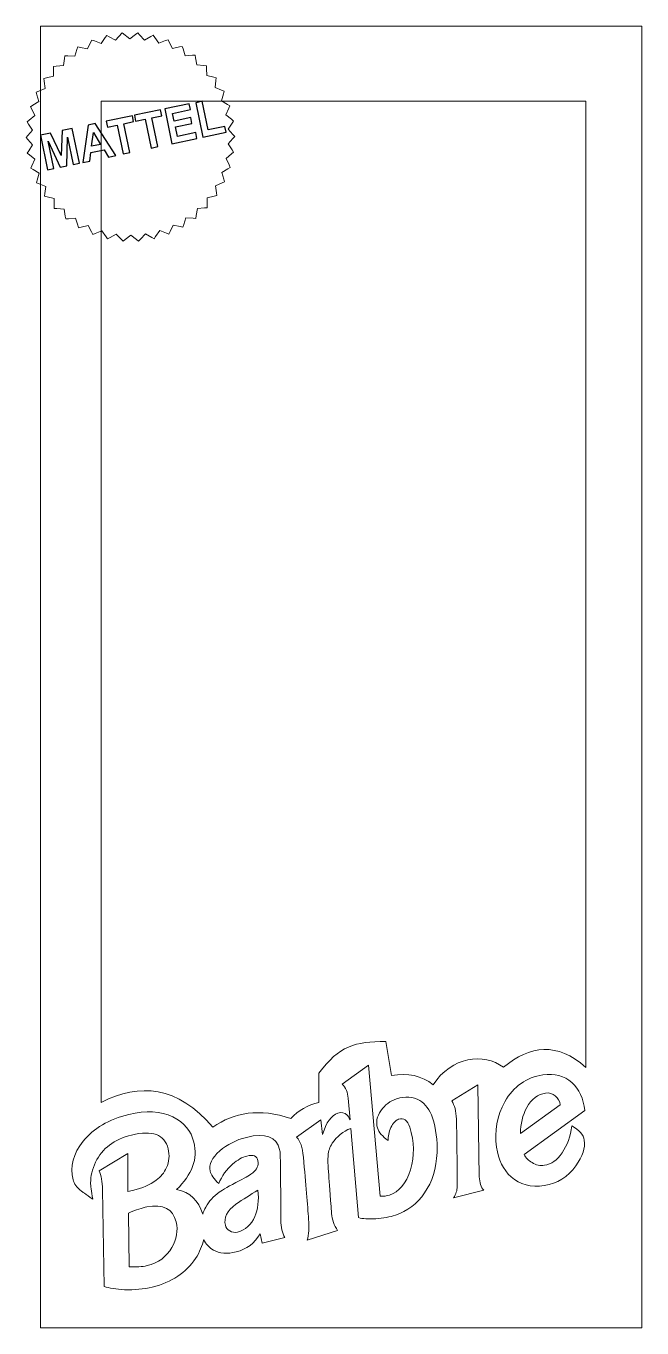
# Model space of a CAD drawing. Header units: millimetres. Extents: x -66 to 66, y -139 to 139.
import ezdxf

# ---------------------------------------------------------------- set-up
doc = ezdxf.new("R2010")
doc.units = ezdxf.units.MM
doc.header["$MEASUREMENT"] = 0
doc.layers.add('Layer 1', color=7, linetype='Continuous')

msp = doc.modelspace()

# ---------------------------------------------------------------- linework, layer by layer
at = {"layer": 'Layer 1', "color": 240, "lineweight": 20}
msp.add_lwpolyline([(-62.6613, -138.7503), (65.5897, -138.7503), (65.5897, 138.7397), (-62.6613, 138.7397), (-62.6613, -138.7503)], close=True, dxfattribs=at)
for points, knots in [([(-22.6359, 113.6135), (-22.6359, 113.6135), (-21.6229, 114.7448), (-21.6229, 114.7448), (-21.6229, 114.7448), (-21.2348, 115.1792), (-21.2348, 115.1792), (-21.2348, 115.1792), (-21.6261, 115.6118), (-21.6261, 115.6118), (-21.6261, 115.6118), (-22.6467, 116.737), (-22.6467, 116.737), (-22.6467, 116.737), (-21.8149, 118.0079), (-21.8149, 118.0079), (-21.8149, 118.0079), (-21.4951, 118.4966), (-21.4951, 118.4966), (-21.4951, 118.4966), (-21.9476, 118.8647), (-21.9476, 118.8647), (-21.9476, 118.8647), (-23.1251, 119.8241), (-23.1251, 119.8241), (-23.1251, 119.8241), (-22.4933, 121.2053), (-22.4933, 121.2053), (-22.4933, 121.2053), (-22.2505, 121.7364), (-22.2505, 121.7364), (-22.2505, 121.7364), (-22.7536, 122.0325), (-22.7536, 122.0325), (-22.7536, 122.0325), (-24.0609, 122.8036), (-24.0609, 122.8036), (-24.0609, 122.8036), (-23.6432, 124.2635), (-23.6432, 124.2635), (-23.6432, 124.2635), (-23.4827, 124.8249), (-23.4827, 124.8249), (-23.4827, 124.8249), (-24.0236, 125.0434), (-24.0236, 125.0434), (-24.0236, 125.0434), (-25.4311, 125.6102), (-25.4311, 125.6102), (-25.4311, 125.6102), (-25.2342, 127.1163), (-25.2342, 127.1163), (-25.2342, 127.1163), (-25.1591, 127.6954), (-25.1591, 127.6954), (-25.1591, 127.6954), (-25.7258, 127.8308), (-25.7258, 127.8308), (-25.7258, 127.8308), (-27.2026, 128.1835), (-27.2026, 128.1835), (-27.2026, 128.1835), (-27.2314, 129.7012), (-27.2314, 129.7012), (-27.2314, 129.7012), (-27.2428, 130.2841), (-27.2428, 130.2841), (-27.2428, 130.2841), (-27.8234, 130.334), (-27.8234, 130.334), (-27.8234, 130.334), (-29.3363, 130.465), (-29.3363, 130.465), (-29.3363, 130.465), (-29.5905, 131.9624), (-29.5905, 131.9624), (-29.5905, 131.9624), (-29.6879, 132.538), (-29.6879, 132.538), (-29.6879, 132.538), (-30.2704, 132.5004), (-30.2704, 132.5004), (-30.2704, 132.5004), (-31.7854, 132.4038), (-31.7854, 132.4038), (-31.7854, 132.4038), (-32.2603, 133.8464), (-32.2603, 133.8464), (-32.2603, 133.8464), (-32.4425, 134.4016), (-32.4425, 134.4016), (-32.4425, 134.4016), (-33.0135, 134.2772), (-33.0135, 134.2772), (-33.0135, 134.2772), (-34.498, 133.9548), (-34.498, 133.9548), (-34.498, 133.9548), (-35.1845, 135.3105), (-35.1845, 135.3105), (-35.1845, 135.3105), (-35.4478, 135.8301), (-35.4478, 135.8301), (-35.4478, 135.8301), (-35.9935, 135.6226), (-35.9935, 135.6226), (-35.9935, 135.6226), (-37.4119, 135.0811), (-37.4119, 135.0811), (-37.4119, 135.0811), (-38.2931, 136.3188), (-38.2931, 136.3188), (-38.2931, 136.3188), (-38.6312, 136.7938), (-38.6312, 136.7938), (-38.6312, 136.7938), (-39.1393, 136.507), (-39.1393, 136.507), (-39.1393, 136.507), (-40.4617, 135.76), (-40.4617, 135.76), (-40.4617, 135.76), (-41.5158, 136.8537), (-41.5158, 136.8537), (-41.5158, 136.8537), (-41.9202, 137.2732), (-41.9202, 137.2732), (-41.9202, 137.2732), (-42.3801, 136.9151), (-42.3801, 136.9151), (-42.3801, 136.9151), (-43.578, 135.982), (-43.578, 135.982), (-43.578, 135.982), (-45.2448, 137.2623), (-45.2448, 137.2623), (-45.2448, 137.2623), (-46.692, 135.7371), (-46.692, 135.7371), (-46.692, 135.7371), (-48.0216, 136.4707), (-48.0216, 136.4707), (-48.0216, 136.4707), (-48.5326, 136.7526), (-48.5326, 136.7526), (-48.5326, 136.7526), (-48.8667, 136.2737), (-48.8667, 136.2737), (-48.8667, 136.2737), (-49.7337, 135.0276), (-49.7337, 135.0276), (-49.7337, 135.0276), (-51.1579, 135.5537), (-51.1579, 135.5537), (-51.1579, 135.5537), (-51.7052, 135.7556), (-51.7052, 135.7556), (-51.7052, 135.7556), (-51.9637, 135.2324), (-51.9637, 135.2324), (-51.9637, 135.2324), (-52.6352, 133.8703), (-52.6352, 133.8703), (-52.6352, 133.8703), (-54.1222, 134.1788), (-54.1222, 134.1788), (-54.1222, 134.1788), (-54.6932, 134.2969), (-54.6932, 134.2969), (-54.6932, 134.2969), (-54.871, 133.7412), (-54.871, 133.7412), (-54.871, 133.7412), (-55.3326, 132.2948), (-55.3326, 132.2948), (-55.3326, 132.2948), (-56.8478, 132.3792), (-56.8478, 132.3792), (-56.8478, 132.3792), (-57.4314, 132.4123), (-57.4314, 132.4123), (-57.4314, 132.4123), (-57.5234, 131.8357), (-57.5234, 131.8357), (-57.5234, 131.8357), (-57.7662, 130.3376), (-57.7662, 130.3376), (-57.7662, 130.3376), (-59.2783, 130.1967), (-59.2783, 130.1967), (-59.2783, 130.1967), (-59.8591, 130.1419), (-59.8591, 130.1419), (-59.8591, 130.1419), (-59.865, 129.5585), (-59.865, 129.5585), (-59.865, 129.5585), (-59.883, 128.0401), (-59.883, 128.0401), (-59.883, 128.0401), (-61.3569, 127.6751), (-61.3569, 127.6751), (-61.3569, 127.6751), (-61.9237, 127.5347), (-61.9237, 127.5347), (-61.9237, 127.5347), (-61.8424, 126.9562), (-61.8424, 126.9562), (-61.8424, 126.9562), (-61.6329, 125.4519), (-61.6329, 125.4519), (-61.6329, 125.4519), (-63.0355, 124.8705), (-63.0355, 124.8705), (-63.0355, 124.8705), (-63.5746, 124.6464), (-63.5746, 124.6464), (-63.5746, 124.6464), (-63.4084, 124.0875), (-63.4084, 124.0875), (-63.4084, 124.0875), (-62.9748, 122.6307), (-62.9748, 122.6307), (-62.9748, 122.6307), (-64.2749, 121.8442), (-64.2749, 121.8442), (-64.2749, 121.8442), (-64.7739, 121.5426), (-64.7739, 121.5426), (-64.7739, 121.5426), (-64.5255, 121.0139), (-64.5255, 121.0139), (-64.5255, 121.0139), (-63.8794, 119.6402), (-63.8794, 119.6402), (-63.8794, 119.6402), (-65.048, 118.6702), (-65.048, 118.6702), (-65.048, 118.6702), (-65.4964, 118.2972), (-65.4964, 118.2972), (-65.4964, 118.2972), (-65.1729, 117.8129), (-65.1729, 117.8129), (-65.1729, 117.8129), (-64.3308, 116.5487), (-64.3308, 116.5487), (-64.3308, 116.5487), (-65.3428, 115.4175), (-65.3428, 115.4175), (-65.3428, 115.4175), (-65.7324, 114.9829), (-65.7324, 114.9829), (-65.7324, 114.9829), (-65.3406, 114.5508), (-65.3406, 114.5508), (-65.3406, 114.5508), (-64.3199, 113.4251), (-64.3199, 113.4251), (-64.3199, 113.4251), (-65.1518, 112.1536), (-65.1518, 112.1536), (-65.1518, 112.1536), (-65.4723, 111.6655), (-65.4723, 111.6655), (-65.4723, 111.6655), (-65.019, 111.2963), (-65.019, 111.2963), (-65.019, 111.2963), (-63.8416, 110.3385), (-63.8416, 110.3385), (-63.8416, 110.3385), (-64.4733, 108.9575), (-64.4733, 108.9575), (-64.4733, 108.9575), (-64.7162, 108.4257), (-64.7162, 108.4257), (-64.7162, 108.4257), (-64.2137, 108.1303), (-64.2137, 108.1303), (-64.2137, 108.1303), (-62.905, 107.3585), (-62.905, 107.3585), (-62.905, 107.3585), (-63.3241, 105.8979), (-63.3241, 105.8979), (-63.3241, 105.8979), (-63.4844, 105.3366), (-63.4844, 105.3366), (-63.4844, 105.3366), (-62.9431, 105.1187), (-62.9431, 105.1187), (-62.9431, 105.1187), (-61.5355, 104.5514), (-61.5355, 104.5514), (-61.5355, 104.5514), (-61.7325, 103.0452), (-61.7325, 103.0452), (-61.7325, 103.0452), (-61.8084, 102.4674), (-61.8084, 102.4674), (-61.8084, 102.4674), (-61.2401, 102.3313), (-61.2401, 102.3313), (-61.2401, 102.3313), (-59.764, 101.978), (-59.764, 101.978), (-59.764, 101.978), (-59.7359, 100.4609), (-59.7359, 100.4609), (-59.7359, 100.4609), (-59.7251, 99.878), (-59.7251, 99.878), (-59.7251, 99.878), (-59.1433, 99.8276), (-59.1433, 99.8276), (-59.1433, 99.8276), (-57.631, 99.6966), (-57.631, 99.6966), (-57.631, 99.6966), (-57.3766, 98.1997), (-57.3766, 98.1997), (-57.3766, 98.1997), (-57.2788, 97.6241), (-57.2788, 97.6241), (-57.2788, 97.6241), (-56.6971, 97.6611), (-56.6971, 97.6611), (-56.6971, 97.6611), (-55.1812, 97.7585), (-55.1812, 97.7585), (-55.1812, 97.7585), (-54.7063, 96.3151), (-54.7063, 96.3151), (-54.7063, 96.3151), (-54.5242, 95.7605), (-54.5242, 95.7605), (-54.5242, 95.7605), (-53.9538, 95.8842), (-53.9538, 95.8842), (-53.9538, 95.8842), (-52.4697, 96.2068), (-52.4697, 96.2068), (-52.4697, 96.2068), (-51.7828, 94.8521), (-51.7828, 94.8521), (-51.7828, 94.8521), (-51.5197, 94.3315), (-51.5197, 94.3315), (-51.5197, 94.3315), (-50.9744, 94.5394), (-50.9744, 94.5394), (-50.9744, 94.5394), (-49.5547, 95.0804), (-49.5547, 95.0804), (-49.5547, 95.0804), (-48.6732, 93.8433), (-48.6732, 93.8433), (-48.6732, 93.8433), (-48.3352, 93.3683), (-48.3352, 93.3683), (-48.3352, 93.3683), (-47.8274, 93.6544), (-47.8274, 93.6544), (-47.8274, 93.6544), (-46.5044, 94.4011), (-46.5044, 94.4011), (-46.5044, 94.4011), (-45.4508, 93.3086), (-45.4508, 93.3086), (-45.4508, 93.3086), (-45.0464, 92.8888), (-45.0464, 92.8888), (-45.0464, 92.8888), (-44.5872, 93.247), (-44.5872, 93.247), (-44.5872, 93.247), (-43.3887, 94.18), (-43.3887, 94.18), (-43.3887, 94.18), (-42.1847, 93.2543), (-42.1847, 93.2543), (-42.1847, 93.2543), (-41.7215, 92.8998), (-41.7215, 92.8998), (-41.7215, 92.8998), (-41.3204, 93.3227), (-41.3204, 93.3227), (-41.3204, 93.3227), (-40.2747, 94.425), (-40.2747, 94.425), (-40.2747, 94.425), (-38.9458, 93.6921), (-38.9458, 93.6921), (-38.9458, 93.6921), (-38.435, 93.4082), (-38.435, 93.4082), (-38.435, 93.4082), (-38.1007, 93.8876), (-38.1007, 93.8876), (-38.1007, 93.8876), (-37.2329, 95.1347), (-37.2329, 95.1347), (-37.2329, 95.1347), (-35.8084, 94.6078), (-35.8084, 94.6078), (-35.8084, 94.6078), (-35.2615, 94.406), (-35.2615, 94.406), (-35.2615, 94.406), (-35.0034, 94.929), (-35.0034, 94.929), (-35.0034, 94.929), (-34.3314, 96.2911), (-34.3314, 96.2911), (-34.3314, 96.2911), (-32.8444, 95.9821), (-32.8444, 95.9821), (-32.8444, 95.9821), (-32.2741, 95.864), (-32.2741, 95.864), (-32.2741, 95.864), (-32.0963, 96.4203), (-32.0963, 96.4203), (-32.0963, 96.4203), (-31.6347, 97.8654), (-31.6347, 97.8654), (-31.6347, 97.8654), (-30.1181, 97.7811), (-30.1181, 97.7811), (-30.1181, 97.7811), (-29.5359, 97.7492), (-29.5359, 97.7492), (-29.5359, 97.7492), (-29.4426, 98.3258), (-29.4426, 98.3258), (-29.4426, 98.3258), (-29.2004, 99.8239), (-29.2004, 99.8239), (-29.2004, 99.8239), (-27.6894, 99.9642), (-27.6894, 99.9642), (-27.6894, 99.9642), (-27.1076, 100.0197), (-27.1076, 100.0197), (-27.1076, 100.0197), (-27.1009, 100.6024), (-27.1009, 100.6024), (-27.1009, 100.6024), (-27.0849, 102.122), (-27.0849, 102.122), (-27.0849, 102.122), (-25.6091, 102.4876), (-25.6091, 102.4876), (-25.6091, 102.4876), (-25.0424, 102.6279), (-25.0424, 102.6279), (-25.0424, 102.6279), (-25.1236, 103.2064), (-25.1236, 103.2064), (-25.1236, 103.2064), (-25.3334, 104.7089), (-25.3334, 104.7089), (-25.3334, 104.7089), (-23.9311, 105.2923), (-23.9311, 105.2923), (-23.9311, 105.2923), (-23.3925, 105.5158), (-23.3925, 105.5158), (-23.3925, 105.5158), (-23.5591, 106.0746), (-23.5591, 106.0746), (-23.5591, 106.0746), (-23.9918, 107.5302), (-23.9918, 107.5302), (-23.9918, 107.5302), (-22.6924, 108.318), (-22.6924, 108.318), (-22.6924, 108.318), (-22.1927, 108.6195), (-22.1927, 108.6195), (-22.1927, 108.6195), (-22.4417, 109.1471), (-22.4417, 109.1471), (-22.4417, 109.1471), (-23.0872, 110.5213), (-23.0872, 110.5213), (-23.0872, 110.5213), (-21.9194, 111.4914), (-21.9194, 111.4914), (-21.9194, 111.4914), (-21.4715, 111.8637), (-21.4715, 111.8637), (-21.4715, 111.8637), (-21.7937, 112.3494), (-21.7937, 112.3494), (-21.7937, 112.3494), (-22.6359, 113.6135), (-22.6359, 113.6135)], [0, 0, 0, 0, 0.0060241, 0.0060241, 0.0060241, 0.01204819, 0.01204819, 0.01204819, 0.01807229, 0.01807229, 0.01807229, 0.02409639, 0.02409639, 0.02409639, 0.03012048, 0.03012048, 0.03012048, 0.03614458, 0.03614458, 0.03614458, 0.04216867, 0.04216867, 0.04216867, 0.04819277, 0.04819277, 0.04819277, 0.05421687, 0.05421687, 0.05421687, 0.06024096, 0.06024096, 0.06024096, 0.06626506, 0.06626506, 0.06626506, 0.07228916, 0.07228916, 0.07228916, 0.07831325, 0.07831325, 0.07831325, 0.08433735, 0.08433735, 0.08433735, 0.09036145, 0.09036145, 0.09036145, 0.09638554, 0.09638554, 0.09638554, 0.10240964, 0.10240964, 0.10240964, 0.10843373, 0.10843373, 0.10843373, 0.11445783, 0.11445783, 0.11445783, 0.12048193, 0.12048193, 0.12048193, 0.12650602, 0.12650602, 0.12650602, 0.13253012, 0.13253012, 0.13253012, 0.13855422, 0.13855422, 0.13855422, 0.14457831, 0.14457831, 0.14457831, 0.15060241, 0.15060241, 0.15060241, 0.15662651, 0.15662651, 0.15662651, 0.1626506, 0.1626506, 0.1626506, 0.1686747, 0.1686747, 0.1686747, 0.1746988, 0.1746988, 0.1746988, 0.18072289, 0.18072289, 0.18072289, 0.18674699, 0.18674699, 0.18674699, 0.19277108, 0.19277108, 0.19277108, 0.19879518, 0.19879518, 0.19879518, 0.20481928, 0.20481928, 0.20481928, 0.21084337, 0.21084337, 0.21084337, 0.21686747, 0.21686747, 0.21686747, 0.22289157, 0.22289157, 0.22289157, 0.22891566, 0.22891566, 0.22891566, 0.23493976, 0.23493976, 0.23493976, 0.24096386, 0.24096386, 0.24096386, 0.24698795, 0.24698795, 0.24698795, 0.25301205, 0.25301205, 0.25301205, 0.25903614, 0.25903614, 0.25903614, 0.26506024, 0.26506024, 0.26506024, 0.27108434, 0.27108434, 0.27108434, 0.27710843, 0.27710843, 0.27710843, 0.28313253, 0.28313253, 0.28313253, 0.28915663, 0.28915663, 0.28915663, 0.29518072, 0.29518072, 0.29518072, 0.30120482, 0.30120482, 0.30120482, 0.30722892, 0.30722892, 0.30722892, 0.31325301, 0.31325301, 0.31325301, 0.31927711, 0.31927711, 0.31927711, 0.3253012, 0.3253012, 0.3253012, 0.3313253, 0.3313253, 0.3313253, 0.3373494, 0.3373494, 0.3373494, 0.34337349, 0.34337349, 0.34337349, 0.34939759, 0.34939759, 0.34939759, 0.35542169, 0.35542169, 0.35542169, 0.36144578, 0.36144578, 0.36144578, 0.36746988, 0.36746988, 0.36746988, 0.37349398, 0.37349398, 0.37349398, 0.37951807, 0.37951807, 0.37951807, 0.38554217, 0.38554217, 0.38554217, 0.39156627, 0.39156627, 0.39156627, 0.39759036, 0.39759036, 0.39759036, 0.40361446, 0.40361446, 0.40361446, 0.40963855, 0.40963855, 0.40963855, 0.41566265, 0.41566265, 0.41566265, 0.42168675, 0.42168675, 0.42168675, 0.42771084, 0.42771084, 0.42771084, 0.43373494, 0.43373494, 0.43373494, 0.43975904, 0.43975904, 0.43975904, 0.44578313, 0.44578313, 0.44578313, 0.45180723, 0.45180723, 0.45180723, 0.45783133, 0.45783133, 0.45783133, 0.46385542, 0.46385542, 0.46385542, 0.46987952, 0.46987952, 0.46987952, 0.47590361, 0.47590361, 0.47590361, 0.48192771, 0.48192771, 0.48192771, 0.48795181, 0.48795181, 0.48795181, 0.4939759, 0.4939759, 0.4939759, 0.5, 0.5, 0.5, 0.5060241, 0.5060241, 0.5060241, 0.51204819, 0.51204819, 0.51204819, 0.51807229, 0.51807229, 0.51807229, 0.52409639, 0.52409639, 0.52409639, 0.53012048, 0.53012048, 0.53012048, 0.53614458, 0.53614458, 0.53614458, 0.54216867, 0.54216867, 0.54216867, 0.54819277, 0.54819277, 0.54819277, 0.55421687, 0.55421687, 0.55421687, 0.56024096, 0.56024096, 0.56024096, 0.56626506, 0.56626506, 0.56626506, 0.57228916, 0.57228916, 0.57228916, 0.57831325, 0.57831325, 0.57831325, 0.58433735, 0.58433735, 0.58433735, 0.59036145, 0.59036145, 0.59036145, 0.59638554, 0.59638554, 0.59638554, 0.60240964, 0.60240964, 0.60240964, 0.60843373, 0.60843373, 0.60843373, 0.61445783, 0.61445783, 0.61445783, 0.62048193, 0.62048193, 0.62048193, 0.62650602, 0.62650602, 0.62650602, 0.63253012, 0.63253012, 0.63253012, 0.63855422, 0.63855422, 0.63855422, 0.64457831, 0.64457831, 0.64457831, 0.65060241, 0.65060241, 0.65060241, 0.65662651, 0.65662651, 0.65662651, 0.6626506, 0.6626506, 0.6626506, 0.6686747, 0.6686747, 0.6686747, 0.6746988, 0.6746988, 0.6746988, 0.68072289, 0.68072289, 0.68072289, 0.68674699, 0.68674699, 0.68674699, 0.69277108, 0.69277108, 0.69277108, 0.69879518, 0.69879518, 0.69879518, 0.70481928, 0.70481928, 0.70481928, 0.71084337, 0.71084337, 0.71084337, 0.71686747, 0.71686747, 0.71686747, 0.72289157, 0.72289157, 0.72289157, 0.72891566, 0.72891566, 0.72891566, 0.73493976, 0.73493976, 0.73493976, 0.74096386, 0.74096386, 0.74096386, 0.74698795, 0.74698795, 0.74698795, 0.75301205, 0.75301205, 0.75301205, 0.75903614, 0.75903614, 0.75903614, 0.76506024, 0.76506024, 0.76506024, 0.77108434, 0.77108434, 0.77108434, 0.77710843, 0.77710843, 0.77710843, 0.78313253, 0.78313253, 0.78313253, 0.78915663, 0.78915663, 0.78915663, 0.79518072, 0.79518072, 0.79518072, 0.80120482, 0.80120482, 0.80120482, 0.80722892, 0.80722892, 0.80722892, 0.81325301, 0.81325301, 0.81325301, 0.81927711, 0.81927711, 0.81927711, 0.8253012, 0.8253012, 0.8253012, 0.8313253, 0.8313253, 0.8313253, 0.8373494, 0.8373494, 0.8373494, 0.84337349, 0.84337349, 0.84337349, 0.84939759, 0.84939759, 0.84939759, 0.85542169, 0.85542169, 0.85542169, 0.86144578, 0.86144578, 0.86144578, 0.86746988, 0.86746988, 0.86746988, 0.87349398, 0.87349398, 0.87349398, 0.87951807, 0.87951807, 0.87951807, 0.88554217, 0.88554217, 0.88554217, 0.89156627, 0.89156627, 0.89156627, 0.89759036, 0.89759036, 0.89759036, 0.90361446, 0.90361446, 0.90361446, 0.90963855, 0.90963855, 0.90963855, 0.91566265, 0.91566265, 0.91566265, 0.92168675, 0.92168675, 0.92168675, 0.92771084, 0.92771084, 0.92771084, 0.93373494, 0.93373494, 0.93373494, 0.93975904, 0.93975904, 0.93975904, 0.94578313, 0.94578313, 0.94578313, 0.95180723, 0.95180723, 0.95180723, 0.95783133, 0.95783133, 0.95783133, 0.96385542, 0.96385542, 0.96385542, 0.96987952, 0.96987952, 0.96987952, 0.97590361, 0.97590361, 0.97590361, 0.98192771, 0.98192771, 0.98192771, 0.98795181, 0.98795181, 0.98795181, 0.9939759, 0.9939759, 0.9939759, 1, 1, 1, 1]), ([(-49.7241, 122.6992), (-49.7241, 122.6992), (53.5994, 122.6992), (53.5994, 122.6992), (53.5994, 122.6992), (53.5994, -83.22), (53.5994, -83.22), (47.5536, -77.7334), (41.7329, -78.5592), (36.048, -83.1782), (31.8644, -80.0593), (25.0185, -80.8933), (21.047, -86.9075), (18.6417, -84.9558), (15.6563, -84.3575), (12.168, -84.9321), (12.168, -84.9321), (10.9903, -77.6883), (10.9903, -77.6883), (4.3346, -77.7192), (1.1115, -78.5929), (-3.3018, -84.4428), (-3.3018, -84.4428), (-3.299, -90.6686), (-3.299, -90.6686), (-5.6741, -91.2339), (-7.6502, -92.3975), (-9.2579, -94.1141), (-15.9522, -91.8564), (-21.3724, -92.7853), (-25.902, -95.9411), (-33.4496, -87.1036), (-41.4547, -86.5082), (-49.7241, -90.6632), (-49.7241, -90.6632), (-49.7241, 122.6992), (-49.7241, 122.6992)], [0, 0, 0, 0, 0.08333333, 0.08333333, 0.08333333, 0.16666667, 0.16666667, 0.16666667, 0.25, 0.25, 0.25, 0.33333333, 0.33333333, 0.33333333, 0.41666667, 0.41666667, 0.41666667, 0.5, 0.5, 0.5, 0.58333333, 0.58333333, 0.58333333, 0.66666667, 0.66666667, 0.66666667, 0.75, 0.75, 0.75, 0.83333333, 0.83333333, 0.83333333, 0.91666667, 0.91666667, 0.91666667, 1, 1, 1, 1])]:
    msp.add_open_spline(points, degree=3, knots=knots, dxfattribs=at)
at = {"layer": 'Layer 1', "color": 250}
for points, knots in [([(-34.6131, 113.6593), (-34.6131, 113.6593), (-36.1538, 121.0753), (-36.1538, 121.0753), (-36.1538, 121.0753), (-30.9595, 122.1703), (-30.9595, 122.1703), (-30.9595, 122.1703), (-30.6991, 120.917), (-30.6991, 120.917), (-30.6991, 120.917), (-34.4724, 120.1216), (-34.4724, 120.1216), (-34.4724, 120.1216), (-34.1302, 118.4747), (-34.1302, 118.4747), (-34.1302, 118.4747), (-30.6216, 119.2144), (-30.6216, 119.2144), (-30.6216, 119.2144), (-30.3613, 117.9612), (-30.3613, 117.9612), (-30.3613, 117.9612), (-33.8699, 117.2215), (-33.8699, 117.2215), (-33.8699, 117.2215), (-33.4524, 115.2121), (-33.4524, 115.2121), (-33.4524, 115.2121), (-29.5419, 116.0365), (-29.5419, 116.0365), (-29.5419, 116.0365), (-29.2816, 114.7832), (-29.2816, 114.7832), (-29.2816, 114.7832), (-34.6131, 113.6593), (-34.6131, 113.6593)], [0, 0, 0, 0, 0.08333333, 0.08333333, 0.08333333, 0.16666667, 0.16666667, 0.16666667, 0.25, 0.25, 0.25, 0.33333333, 0.33333333, 0.33333333, 0.41666667, 0.41666667, 0.41666667, 0.5, 0.5, 0.5, 0.58333333, 0.58333333, 0.58333333, 0.66666667, 0.66666667, 0.66666667, 0.75, 0.75, 0.75, 0.83333333, 0.83333333, 0.83333333, 0.91666667, 0.91666667, 0.91666667, 1, 1, 1, 1]), ([(-28.0369, 115.0456), (-28.0369, 115.0456), (-29.5646, 122.3994), (-29.5646, 122.3994), (-29.5646, 122.3994), (-28.1435, 122.699), (-28.1435, 122.699), (-28.1435, 122.699), (-26.8762, 116.5985), (-26.8762, 116.5985), (-26.8762, 116.5985), (-23.3577, 117.3402), (-23.3577, 117.3402), (-23.3577, 117.3402), (-23.0974, 116.0869), (-23.0974, 116.0869), (-23.0974, 116.0869), (-28.0369, 115.0456), (-28.0369, 115.0456)], [0, 0, 0, 0, 0.16666667, 0.16666667, 0.16666667, 0.33333333, 0.33333333, 0.33333333, 0.5, 0.5, 0.5, 0.66666667, 0.66666667, 0.66666667, 0.83333333, 0.83333333, 0.83333333, 1, 1, 1, 1]), ([(-45.0085, 111.4678), (-45.0085, 111.4678), (-46.2888, 117.6306), (-46.2888, 117.6306), (-46.2888, 117.6306), (-48.3665, 117.1926), (-48.3665, 117.1926), (-48.3665, 117.1926), (-48.6269, 118.4458), (-48.6269, 118.4458), (-48.6269, 118.4458), (-43.06, 119.6194), (-43.06, 119.6194), (-43.06, 119.6194), (-42.7997, 118.3661), (-42.7997, 118.3661), (-42.7997, 118.3661), (-44.8677, 117.9302), (-44.8677, 117.9302), (-44.8677, 117.9302), (-43.5874, 111.7674), (-43.5874, 111.7674), (-43.5874, 111.7674), (-45.0085, 111.4678), (-45.0085, 111.4678)], [0, 0, 0, 0, 0.125, 0.125, 0.125, 0.25, 0.25, 0.25, 0.375, 0.375, 0.375, 0.5, 0.5, 0.5, 0.625, 0.625, 0.625, 0.75, 0.75, 0.75, 0.875, 0.875, 0.875, 1, 1, 1, 1]), ([(-39.0219, 112.7299), (-39.0219, 112.7299), (-40.3022, 118.8926), (-40.3022, 118.8926), (-40.3022, 118.8926), (-42.3799, 118.4546), (-42.3799, 118.4546), (-42.3799, 118.4546), (-42.6403, 119.7079), (-42.6403, 119.7079), (-42.6403, 119.7079), (-37.0734, 120.8814), (-37.0734, 120.8814), (-37.0734, 120.8814), (-36.8131, 119.6282), (-36.8131, 119.6282), (-36.8131, 119.6282), (-38.881, 119.1922), (-38.881, 119.1922), (-38.881, 119.1922), (-37.6008, 113.0295), (-37.6008, 113.0295), (-37.6008, 113.0295), (-39.0219, 112.7299), (-39.0219, 112.7299)], [0, 0, 0, 0, 0.125, 0.125, 0.125, 0.25, 0.25, 0.25, 0.375, 0.375, 0.375, 0.5, 0.5, 0.5, 0.625, 0.625, 0.625, 0.75, 0.75, 0.75, 0.875, 0.875, 0.875, 1, 1, 1, 1]), ([(-61.1207, 108.0712), (-61.1207, 108.0712), (-62.6613, 115.4872), (-62.6613, 115.4872), (-62.6613, 115.4872), (-60.533, 115.9359), (-60.533, 115.9359), (-60.533, 115.9359), (-58.2244, 111.1431), (-58.2244, 111.1431), (-58.2244, 111.1431), (-58.0321, 116.4631), (-58.0321, 116.4631), (-58.0321, 116.4631), (-55.8988, 116.9128), (-55.8988, 116.9128), (-55.8988, 116.9128), (-54.3582, 109.4968), (-54.3582, 109.4968), (-54.3582, 109.4968), (-55.6715, 109.22), (-55.6715, 109.22), (-55.6715, 109.22), (-56.8893, 115.0571), (-56.8893, 115.0571), (-56.8893, 115.0571), (-57.06, 108.9273), (-57.06, 108.9273), (-57.06, 108.9273), (-58.4255, 108.6394), (-58.4255, 108.6394), (-58.4255, 108.6394), (-61.0153, 114.1873), (-61.0153, 114.1873), (-61.0153, 114.1873), (-59.8074, 108.3481), (-59.8074, 108.3481), (-59.8074, 108.3481), (-61.1207, 108.0712), (-61.1207, 108.0712)], [0, 0, 0, 0, 0.07692308, 0.07692308, 0.07692308, 0.15384615, 0.15384615, 0.15384615, 0.23076923, 0.23076923, 0.23076923, 0.30769231, 0.30769231, 0.30769231, 0.38461538, 0.38461538, 0.38461538, 0.46153846, 0.46153846, 0.46153846, 0.53846154, 0.53846154, 0.53846154, 0.61538462, 0.61538462, 0.61538462, 0.69230769, 0.69230769, 0.69230769, 0.76923077, 0.76923077, 0.76923077, 0.84615385, 0.84615385, 0.84615385, 0.92307692, 0.92307692, 0.92307692, 1, 1, 1, 1]), ([(-46.6158, 111.129), (-46.6158, 111.129), (-48.1463, 110.8063), (-48.1463, 110.8063), (-48.1463, 110.8063), (-49.103, 112.3669), (-49.103, 112.3669), (-49.103, 112.3669), (-51.9175, 111.7735), (-51.9175, 111.7735), (-51.9175, 111.7735), (-52.1499, 109.9624), (-52.1499, 109.9624), (-52.1499, 109.9624), (-53.6526, 109.6456), (-53.6526, 109.6456), (-53.6526, 109.6456), (-52.4687, 117.6359), (-52.4687, 117.6359), (-52.4687, 117.6359), (-50.9676, 117.9524), (-50.9676, 117.9524), (-50.9676, 117.9524), (-46.6158, 111.129), (-46.6158, 111.129)], [0, 0, 0, 0, 0.125, 0.125, 0.125, 0.25, 0.25, 0.25, 0.375, 0.375, 0.375, 0.5, 0.5, 0.5, 0.625, 0.625, 0.625, 0.75, 0.75, 0.75, 0.875, 0.875, 0.875, 1, 1, 1, 1]), ([(-49.824, 113.523), (-49.824, 113.523), (-51.3694, 116.0622), (-51.3694, 116.0622), (-51.3694, 116.0622), (-51.7465, 113.1177), (-51.7465, 113.1177), (-51.7465, 113.1177), (-49.824, 113.523), (-49.824, 113.523)], [0, 0, 0, 0, 0.33333333, 0.33333333, 0.33333333, 0.66666667, 0.66666667, 0.66666667, 1, 1, 1, 1])]:
    msp.add_open_spline(points, degree=3, knots=knots, dxfattribs=at)
at = {"layer": 'Layer 1', "color": 250, "lineweight": 20}
for points, knots in [([(3.5164, -96.2058), (1.8416, -96.8631), (0.5234, -97.9254), (-0.4384, -99.3931), (-0.9768, -100.1919), (-1.2711, -101.0503), (-1.3205, -101.9679), (-1.4096, -102.6555), (-1.3691, -104.0646), (-1.1991, -106.1941), (-1.107, -107.6555), (-0.9055, -110.3644), (-0.5942, -114.3214), (-0.4699, -115.668), (-0.0416, -116.8816), (0.69, -117.9625), (0.69, -117.9625), (-5.7592, -120.0524), (-5.7592, -120.0524), (-5.4259, -118.8345), (-5.335, -117.3489), (-5.4875, -115.5949), (-5.7021, -112.5778), (-6.0722, -108.1722), (-6.5976, -102.3776), (-6.7136, -101.2708), (-6.8785, -100.3878), (-7.0918, -99.7289), (-7.2851, -99.1326), (-7.6038, -98.5769), (-8.0484, -98.0619), (-8.0484, -98.0619), (-2.9001, -94.365), (-2.9001, -94.365), (-2.9001, -94.365), (-2.5037, -97.5136), (-2.5037, -97.5136), (-1.7101, -94.9329), (-0.6388, -93.4239), (0.7108, -92.9866), (1.5266, -92.722), (2.1931, -92.8528), (2.7107, -93.3788), (2.9005, -93.5717), (3.1164, -93.9041), (3.3584, -94.3759), (3.3584, -94.3759), (2.9605, -89.7693), (2.9605, -89.7693), (2.8691, -88.5543), (2.4425, -87.5492), (1.6805, -86.7537), (1.6805, -86.7537), (7.2988, -82.7638), (7.2988, -82.7638), (7.2988, -82.7638), (9.7366, -110.6785), (9.7366, -110.6785), (10.4849, -110.7051), (11.1561, -110.6223), (11.7645, -110.4249), (13.8267, -109.7567), (15.3113, -107.9554), (16.2185, -105.0214), (17.1259, -102.087), (17.0728, -99.0692), (16.0668, -95.9646), (15.5834, -94.4734), (14.7861, -93.9078), (13.6676, -94.2702), (13.059, -94.4676), (12.5332, -95.0498), (12.0748, -96.0225), (11.6241, -96.9924), (11.429, -97.9217), (11.4821, -98.8126), (10.2729, -97.96), (9.5061, -97.0481), (9.1905, -96.0743), (8.8157, -94.9175), (9.064, -93.7106), (9.9344, -92.4532), (10.805, -91.1958), (11.9096, -90.3502), (13.2488, -89.9162), (15.1357, -89.3046), (16.789, -89.4245), (18.2083, -90.2762), (19.457, -91.0153), (20.3574, -92.237), (20.9096, -93.9411), (21.6888, -96.3455), (22.0223, -98.8272), (21.9098, -101.3862), (21.7502, -104.7335), (20.8663, -107.5845), (19.2583, -109.9387), (17.6501, -112.2926), (15.5678, -113.8841), (13.0112, -114.7125), (11.8243, -115.0973), (10.4335, -115.3461), (8.8389, -115.4593), (7.2446, -115.5724), (6.0186, -115.4991), (5.1604, -115.2388), (5.1604, -115.2388), (3.5164, -96.2058), (3.5164, -96.2058)], [0, 0, 0, 0, 0.02777778, 0.02777778, 0.02777778, 0.05555556, 0.05555556, 0.05555556, 0.08333333, 0.08333333, 0.08333333, 0.11111111, 0.11111111, 0.11111111, 0.13888889, 0.13888889, 0.13888889, 0.16666667, 0.16666667, 0.16666667, 0.19444444, 0.19444444, 0.19444444, 0.22222222, 0.22222222, 0.22222222, 0.25, 0.25, 0.25, 0.27777778, 0.27777778, 0.27777778, 0.30555556, 0.30555556, 0.30555556, 0.33333333, 0.33333333, 0.33333333, 0.36111111, 0.36111111, 0.36111111, 0.38888889, 0.38888889, 0.38888889, 0.41666667, 0.41666667, 0.41666667, 0.44444444, 0.44444444, 0.44444444, 0.47222222, 0.47222222, 0.47222222, 0.5, 0.5, 0.5, 0.52777778, 0.52777778, 0.52777778, 0.55555556, 0.55555556, 0.55555556, 0.58333333, 0.58333333, 0.58333333, 0.61111111, 0.61111111, 0.61111111, 0.63888889, 0.63888889, 0.63888889, 0.66666667, 0.66666667, 0.66666667, 0.69444444, 0.69444444, 0.69444444, 0.72222222, 0.72222222, 0.72222222, 0.75, 0.75, 0.75, 0.77777778, 0.77777778, 0.77777778, 0.80555556, 0.80555556, 0.80555556, 0.83333333, 0.83333333, 0.83333333, 0.86111111, 0.86111111, 0.86111111, 0.88888889, 0.88888889, 0.88888889, 0.91666667, 0.91666667, 0.91666667, 0.94444444, 0.94444444, 0.94444444, 0.97222222, 0.97222222, 0.97222222, 1, 1, 1, 1]), ([(53.3771, -92.3888), (53.3771, -92.3888), (40.463, -101.7817), (40.463, -101.7817), (40.8269, -102.5009), (41.3948, -103.0774), (42.1672, -103.511), (43.0167, -104.0298), (43.8986, -104.2217), (44.8128, -104.0869), (46.2311, -103.8778), (47.4843, -102.9845), (48.572, -101.4069), (49.6598, -99.8293), (50.3451, -97.9245), (50.6277, -95.6929), (52.2311, -96.5193), (53.121, -97.5315), (53.2977, -98.7293), (53.5349, -100.3366), (52.9327, -102.1483), (51.4909, -104.1647), (49.7851, -106.5741), (47.5452, -107.9834), (44.7716, -108.3926), (41.9346, -108.8109), (39.5729, -108.1933), (37.6863, -106.5391), (36.0123, -105.0148), (34.9776, -102.9129), (34.5824, -100.2336), (34.0757, -96.798), (34.6625, -93.5713), (36.343, -90.5535), (38.2383, -87.2465), (40.9515, -85.3329), (44.4816, -84.8121), (46.9718, -84.4447), (49.0166, -84.9885), (50.6161, -86.4433), (52.2156, -87.8984), (53.1359, -89.8802), (53.3771, -92.3888)], [0, 0, 0, 0, 0.07142857, 0.07142857, 0.07142857, 0.14285714, 0.14285714, 0.14285714, 0.21428571, 0.21428571, 0.21428571, 0.28571429, 0.28571429, 0.28571429, 0.35714286, 0.35714286, 0.35714286, 0.42857143, 0.42857143, 0.42857143, 0.5, 0.5, 0.5, 0.57142857, 0.57142857, 0.57142857, 0.64285714, 0.64285714, 0.64285714, 0.71428571, 0.71428571, 0.71428571, 0.78571429, 0.78571429, 0.78571429, 0.85714286, 0.85714286, 0.85714286, 0.92857143, 0.92857143, 0.92857143, 1, 1, 1, 1]), ([(30.6125, -86.931), (30.6125, -86.931), (30.913, -106.5171), (30.913, -106.5171), (30.9383, -107.7926), (31.2556, -108.756), (31.8644, -109.4074), (31.8644, -109.4074), (25.4282, -110.991), (25.4282, -110.991), (25.9442, -110.2231), (26.1963, -109.4241), (26.1845, -108.5938), (26.1952, -103.6881), (26.1414, -98.9105), (26.023, -94.261), (25.984, -92.54), (25.6491, -91.2443), (25.0185, -90.3743), (25.0185, -90.3743), (30.6125, -86.931), (30.6125, -86.931)], [0, 0, 0, 0, 0.14285714, 0.14285714, 0.14285714, 0.28571429, 0.28571429, 0.28571429, 0.42857143, 0.42857143, 0.42857143, 0.57142857, 0.57142857, 0.57142857, 0.71428571, 0.71428571, 0.71428571, 0.85714286, 0.85714286, 0.85714286, 1, 1, 1, 1]), ([(48.1738, -91.1755), (48.0623, -90.419), (47.7036, -89.7876), (47.0974, -89.2812), (46.4914, -88.7749), (45.8099, -88.5775), (45.0535, -88.689), (43.3829, -88.9354), (42.0383, -89.9713), (41.0191, -91.7963), (40.1612, -93.4042), (39.7077, -95.2426), (39.6585, -97.3109), (39.6585, -97.3109), (48.1738, -91.1755), (48.1738, -91.1755)], [0, 0, 0, 0, 0.2, 0.2, 0.2, 0.4, 0.4, 0.4, 0.6, 0.6, 0.6, 0.8, 0.8, 0.8, 1, 1, 1, 1]), ([(-29.9408, -99.1534), (-29.0687, -102.6975), (-30.3034, -106.0614), (-33.6447, -109.245), (-30.7581, -109.841), (-28.9002, -111.5907), (-28.0705, -114.4935), (-27.8981, -113.9899), (-27.6731, -113.4823), (-27.3956, -112.971), (-26.7272, -111.7633), (-25.7799, -110.7138), (-24.5537, -109.8224), (-23.7594, -109.2663), (-22.3375, -108.456), (-20.2883, -107.3915), (-18.776, -106.6238), (-17.8077, -106.057), (-17.3839, -105.6909), (-16.4754, -104.9439), (-16.1062, -104.0873), (-16.2764, -103.1217), (-16.4612, -102.0946), (-17.2487, -101.7547), (-18.6385, -102.1018), (-19.6357, -102.3506), (-20.6493, -102.9289), (-21.6789, -103.8363), (-22.9811, -104.9418), (-23.9749, -106.3285), (-24.6603, -107.9953), (-25.683, -106.9499), (-26.2834, -106.0592), (-26.462, -105.3231), (-26.8038, -103.9127), (-26.1268, -102.4753), (-24.4309, -101.0114), (-22.8409, -99.6386), (-20.943, -98.6772), (-18.7372, -98.1263), (-14.6882, -97.1156), (-12.3328, -97.9746), (-11.6711, -100.7036), (-11.5893, -101.041), (-11.5455, -101.4203), (-11.5396, -101.8415), (-11.4695, -103.32), (-11.4301, -107.9767), (-11.4212, -115.8117), (-11.419, -117.2745), (-11.1215, -118.5012), (-10.5289, -119.4915), (-10.5289, -119.4915), (-15.3789, -120.7022), (-15.3789, -120.7022), (-15.3789, -120.7022), (-15.8129, -118.7132), (-15.8129, -118.7132), (-16.9976, -120.6998), (-18.6929, -121.9687), (-20.8988, -122.5196), (-22.8627, -123.0099), (-24.4851, -122.8944), (-25.7655, -122.1735), (-26.6886, -121.6537), (-27.3851, -120.883), (-27.8552, -119.8613), (-28.1511, -121.2454), (-28.7283, -122.596), (-29.5867, -123.913), (-31.5961, -126.9687), (-34.6705, -129.0057), (-38.8105, -130.0245), (-40.6608, -130.4798), (-42.6436, -130.6681), (-44.7585, -130.5898), (-46.544, -130.4968), (-47.9809, -130.2681), (-49.0683, -129.9037), (-49.0683, -129.9037), (-49.4024, -109.2801), (-49.4024, -109.2801), (-49.4588, -107.5643), (-49.7045, -106.2277), (-50.1396, -105.2702), (-50.1396, -105.2702), (-44.0625, -101.5797), (-44.0625, -101.5797), (-44.0625, -101.5797), (-44.0105, -109.6999), (-44.0105, -109.6999), (-44.0105, -109.6999), (-43.0225, -109.4568), (-43.0225, -109.4568), (-40.9526, -108.9475), (-39.2695, -108.2173), (-37.9734, -107.2665), (-37.015, -106.565), (-36.287, -105.6707), (-35.7894, -104.5837), (-35.205, -103.3089), (-35.0864, -101.966), (-35.4336, -100.5545), (-36.1821, -97.5123), (-38.7833, -96.539), (-43.2369, -97.6347), (-46.9377, -98.5453), (-49.491, -100.4707), (-50.8966, -103.4108), (-51.6151, -104.9515), (-51.9692, -106.419), (-51.9586, -107.8133), (-51.9844, -108.3851), (-51.8321, -109.545), (-51.5019, -111.2932), (-53.0331, -110.2066), (-53.838, -109.6396), (-53.9159, -109.5924), (-54.9156, -108.7738), (-55.512, -107.9724), (-55.705, -107.1884), (-56.4072, -104.3343), (-55.6841, -101.5949), (-53.5355, -98.9709), (-51.3237, -96.1983), (-48.0852, -94.2871), (-43.8198, -93.2378), (-40.1815, -92.3426), (-37.0448, -92.5189), (-34.4095, -93.7663), (-32.0246, -94.9427), (-30.535, -96.7383), (-29.9408, -99.1534)], [0, 0, 0, 0, 0.02272727, 0.02272727, 0.02272727, 0.04545455, 0.04545455, 0.04545455, 0.06818182, 0.06818182, 0.06818182, 0.09090909, 0.09090909, 0.09090909, 0.11363636, 0.11363636, 0.11363636, 0.13636364, 0.13636364, 0.13636364, 0.15909091, 0.15909091, 0.15909091, 0.18181818, 0.18181818, 0.18181818, 0.20454545, 0.20454545, 0.20454545, 0.22727273, 0.22727273, 0.22727273, 0.25, 0.25, 0.25, 0.27272727, 0.27272727, 0.27272727, 0.29545455, 0.29545455, 0.29545455, 0.31818182, 0.31818182, 0.31818182, 0.34090909, 0.34090909, 0.34090909, 0.36363636, 0.36363636, 0.36363636, 0.38636364, 0.38636364, 0.38636364, 0.40909091, 0.40909091, 0.40909091, 0.43181818, 0.43181818, 0.43181818, 0.45454545, 0.45454545, 0.45454545, 0.47727273, 0.47727273, 0.47727273, 0.5, 0.5, 0.5, 0.52272727, 0.52272727, 0.52272727, 0.54545455, 0.54545455, 0.54545455, 0.56818182, 0.56818182, 0.56818182, 0.59090909, 0.59090909, 0.59090909, 0.61363636, 0.61363636, 0.61363636, 0.63636364, 0.63636364, 0.63636364, 0.65909091, 0.65909091, 0.65909091, 0.68181818, 0.68181818, 0.68181818, 0.70454545, 0.70454545, 0.70454545, 0.72727273, 0.72727273, 0.72727273, 0.75, 0.75, 0.75, 0.77272727, 0.77272727, 0.77272727, 0.79545455, 0.79545455, 0.79545455, 0.81818182, 0.81818182, 0.81818182, 0.84090909, 0.84090909, 0.84090909, 0.86363636, 0.86363636, 0.86363636, 0.88636364, 0.88636364, 0.88636364, 0.90909091, 0.90909091, 0.90909091, 0.93181818, 0.93181818, 0.93181818, 0.95454545, 0.95454545, 0.95454545, 0.97727273, 0.97727273, 0.97727273, 1, 1, 1, 1]), ([(-16.2993, -109.3714), (-17.8878, -110.3533), (-19.4557, -111.3544), (-21.0065, -112.3595), (-22.8668, -113.8077), (-23.6099, -115.3022), (-23.2364, -116.8431), (-23.1156, -117.3414), (-22.8018, -117.7425), (-22.2937, -118.0547), (-21.7835, -118.3746), (-21.2422, -118.4589), (-20.6681, -118.3155), (-18.9229, -117.8473), (-17.6831, -116.7493), (-16.9466, -115.0287), (-16.271, -113.4536), (-16.0547, -111.5703), (-16.2993, -109.3714)], [0, 0, 0, 0, 0.16666667, 0.16666667, 0.16666667, 0.33333333, 0.33333333, 0.33333333, 0.5, 0.5, 0.5, 0.66666667, 0.66666667, 0.66666667, 0.83333333, 0.83333333, 0.83333333, 1, 1, 1, 1]), ([(-33.7392, -116.1619), (-34.4277, -113.3624), (-36.5038, -112.2933), (-39.9688, -112.9463), (-40.9564, -113.1228), (-42.2623, -113.5606), (-43.8866, -114.2594), (-43.8866, -114.2594), (-43.7159, -125.7014), (-43.7159, -125.7014), (-42.2924, -125.8085), (-41.0153, -125.7271), (-39.8862, -125.4494), (-37.534, -124.8707), (-35.7842, -123.6003), (-34.6391, -121.6304), (-33.5863, -119.8246), (-33.2858, -118.0045), (-33.7392, -116.1619)], [0, 0, 0, 0, 0.16666667, 0.16666667, 0.16666667, 0.33333333, 0.33333333, 0.33333333, 0.5, 0.5, 0.5, 0.66666667, 0.66666667, 0.66666667, 0.83333333, 0.83333333, 0.83333333, 1, 1, 1, 1])]:
    msp.add_open_spline(points, degree=3, knots=knots, dxfattribs=at)

doc.saveas('drawing.dxf')
